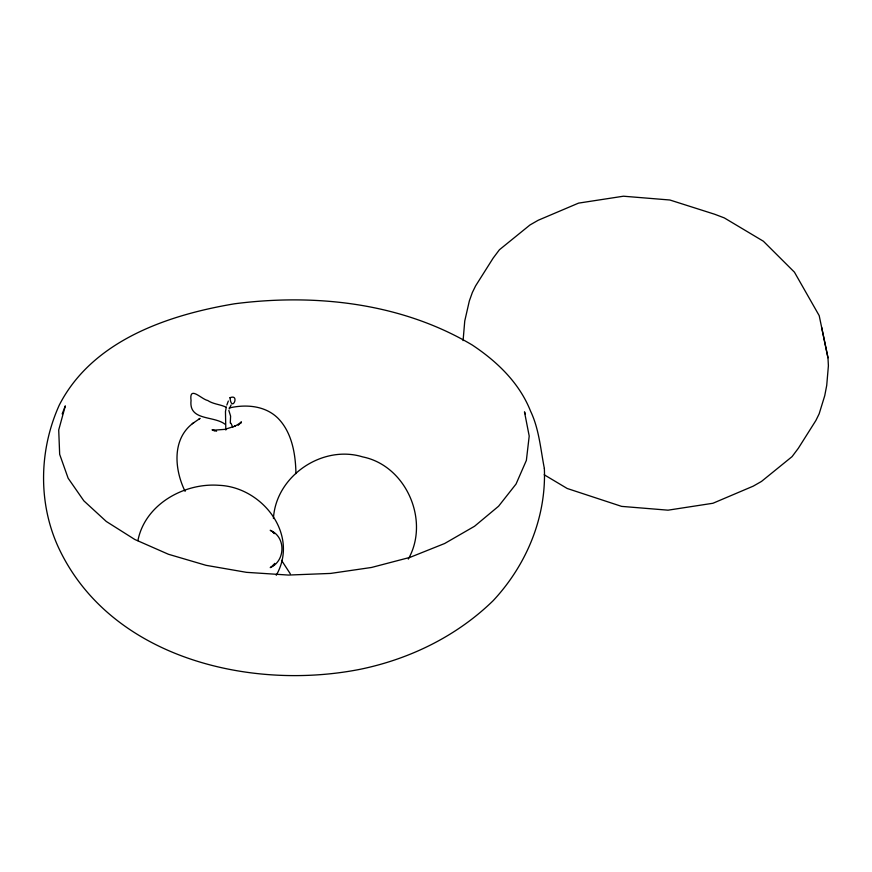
<?xml version="1.0" encoding="UTF-8"?>
<svg xmlns="http://www.w3.org/2000/svg" width="872" height="872" viewBox="0 0 872 872"><rect width="100%" height="100%" fill="white"/><g stroke="black" fill="none" stroke-linecap="round" stroke-linejoin="round"><path stroke-width="1.31" d="M295.935 473.616C295.619 454.323 292.055 432.632 278.081 418.331C265.284 405.578 245.991 404.085 229.216 407.965M463.087 340.614L464.754 320.983L469.332 300.971L472.341 292.534L475.578 285.929L493.171 258.079L499.416 249.763L530.002 224.954L538.231 220.245L578.55 203.121L623.447 196.211L669.87 200.004L714.648 214.24L724.294 217.902L763.382 241.228L794.447 272.184L819.2 315.642L827.975 357.782L828.4 365.771L826.721 385.402L824.738 395.714L819.146 413.851L815.909 420.457L798.316 448.306L792.07 456.623L761.485 481.431L753.255 486.14L712.936 503.264L668.028 510.175L621.616 506.381L567.192 488.483L544.193 474.76M226.295 407.148L225.466 411.595L225.826 430.027M273.437 518.524C275.803 476.079 322.313 444.415 362.676 456.895C406.276 465.648 430.049 520.867 408.292 559.094M230.284 423.018L230.6 416.129L228.835 410.44M137.907 540.673C144.828 504.528 184.003 482.619 218.992 485.312C262.003 486.947 299.587 534.427 276.25 575.28M226.851 405.055L228.322 401.033M229.238 408.903L231.113 404.946M62.174 413.917L63.536 410.45M63.983 409.306L65.324 405.883L58.718 429.961L59.667 454.334L68.136 478.216L83.854 500.844L106.319 521.489L134.811 539.485L168.405 554.254L206.032 565.318L246.482 572.337L288.436 575.062L330.575 573.427L371.516 567.465L409.971 557.382L444.676 543.496L474.542 526.263L498.588 506.218L516.05 484.025L526.372 460.383L529.206 436.055L524.475 411.835L525.38 414.135M272.892 565.775L274.691 563.377M240.563 422.865L241.402 421.874L238.176 425.34M273.165 565.405L273.841 564.773L270.233 567.618C285.624 560.958 286.092 536.683 270.2 530.296L271.835 531.288M193.857 422.615C171.61 438.398 174.335 469.485 185.104 491.361M239.691 423.661L241.239 422.517L234.394 426.463L235.244 426.048L224.932 429.351L212.583 430.278L216.594 431.182M198.827 419.236L200.059 418.397L192.265 423.716M225.085 424.261C213.716 415.443 188.69 421.111 191.044 400.51C189.028 385.075 201.334 399.202 207.7 400.488C213.378 404.303 220.54 404.336 226.349 407.333M273.819 532.738L272.729 531.778L274.299 533.653M290.3 573.809L281.493 560.293M230.96 423.182L232.791 427.345M821.62 327.24L827.975 357.782M544.357 468.471C546.395 517.532 526.372 565.111 493.16 600.677C456.732 636.178 409.818 659.047 360.18 669.293C249.043 691.289 108.324 657.194 57.737 545.883C37.888 501.422 39.338 449.156 59.318 405.011C92.301 340.614 167.697 314.966 234.666 303.772C315.315 293.363 401.284 302.824 472.155 344.952C497.04 361.455 519.374 382.863 530.547 411.115C539.136 429.079 540.564 449.167 544.357 468.471M230.001 397.708C231.538 413.328 240.4 393.545 230.001 397.708M214.479 430.485L212.038 429.82L214.512 430.605"/></g></svg>
